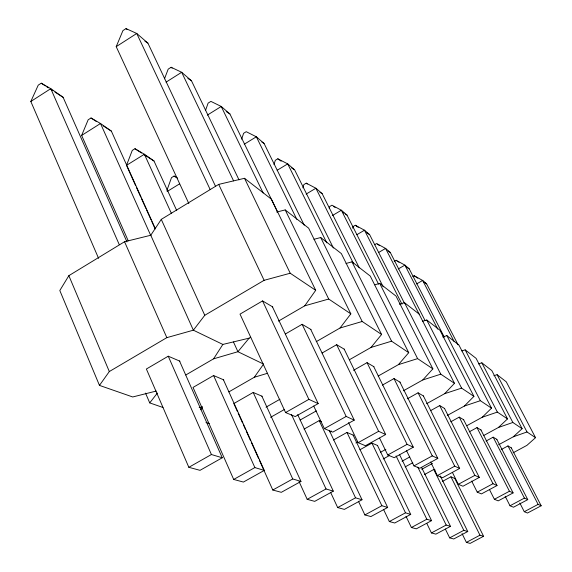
<?xml version="1.0" encoding="UTF-8"?>
<svg xmlns="http://www.w3.org/2000/svg" width="572" height="572" viewBox="0 0 572 572"><rect width="100%" height="100%" fill="white"/><g stroke="black" fill="none" stroke-linecap="round" stroke-linejoin="round"><path stroke-width="0.86" d="M352.702 228.171L353.11 226.548L355.312 225.254L364.486 230.209L369.641 234.663L404.275 302.867M329.2 208.265L329.651 206.578L331.953 205.212L341.362 210.231L347.025 215.122L383.176 286.815M302.91 187.881L303.839 184.606L306.242 183.169L315.894 188.238L322.143 193.629L359.273 267.832M274.009 164.564L275.304 160.317L277.82 158.787L287.709 163.885L294.637 169.87L333.419 248.033M241.677 139.139L243.586 133.312L246.225 131.689L256.349 136.794L264.071 143.465L304.204 225.153M205.512 110.489L208.115 103.117L210.896 101.387L221.242 106.471L229.908 113.957L277.527 211.962M166.924 190.383L171.5 177.642L174.081 176.054L177.642 178.171M164.471 78.85L168.197 69.141L171.135 67.274L181.674 72.286L191.463 80.752L239.003 179.865M128.221 240.791L81.646 135.414L88.167 119.791L91.027 117.982L100.508 123.509L111.354 131.11L155.391 228.814M188.853 203.582L116.209 46.654L122.93 30.602L126.04 28.6L136.737 33.469L147.891 43.107L215.58 186.408M98.577 258.337L30.824 101.473L38.245 85.142L41.27 83.19L50.779 88.667L63.113 97.311L126.963 241.927M278.493 321.092L304.74 305.827L315.694 290.311L271.435 199.22L244.523 178.3L218.697 184.391L161.275 219.369L150.772 235.256L124.553 241.734L68.855 275.661L59.81 290.526L99.464 385.399L132.711 396.968L156.235 391.062M185.814 374.975L213.585 358.83L222.851 344.43L249.149 338.145L250.693 337.251M228.857 391.892L254.29 377.277L263.592 364.107L237.923 351.708L233.476 341.992M99.464 385.399L109.316 371.543L166.831 337.644L193.365 330.187L204.769 315.294L264.114 280.316L290.218 273.237L315.694 290.311M316.216 341.691L340.047 327.999L350.836 313.864L308.651 228.164L285.199 209.924L276.719 212.04M162.984 407.5L149.728 402.888L157.4 393.036M349.435 359.724L371.013 347.447L381.588 334.484L341.334 253.575L320.706 237.537L313.949 239.303M249.149 338.145L237.923 351.708L213.585 358.83M200.708 409.745L202.338 407.8M378.163 376.047L398.398 364.643L408.737 352.681L370.248 276.062L351.973 261.847L346.017 263.47M403.346 390.826L422.787 379.958L432.875 368.861L396.024 296.096L379.715 283.419L374.739 284.827M426.676 403.66L444.644 393.686L454.475 383.34L385.578 248.427L376.633 243.543L374.524 244.78M447.325 415.444L464.35 406.056L473.923 396.382L439.982 330.287L426.769 320.005L422.551 321.271M466.809 425.704L482.196 417.267L491.52 408.172L458.887 344.98L446.889 335.65L442.699 336.944M483.554 435.592L498.448 427.47L507.521 418.904L476.097 358.358L465.165 349.864L461.811 350.922M498.698 444.716L513.298 436.801L522.129 428.7L491.834 370.599L481.831 362.82L478.457 363.906M493.879 375.74L497.089 374.689L506.277 381.831L535.528 437.68L526.926 445.359L513.027 452.86M30.824 101.473L50.779 88.667L119.291 244.694M116.209 46.654L136.737 33.469L210.21 189.639M81.646 135.414L100.508 123.509L150.829 235.678M166.03 82.161L181.674 72.286L233.583 180.895M171.371 213.327L144.373 154.24L134.978 148.713L132.261 150.407L126.491 165.358L144.373 154.24L153.99 160.982L176.705 210.51M207.307 115.129L221.242 106.471L263.149 192.964M167.088 191.52L179.651 183.819M244.244 144.215L256.349 136.794L296.818 219.362M277.177 170.27L287.709 163.885L326.798 242.85M306.12 194.094L315.894 188.238L353.317 263.149M332.303 215.608L341.362 210.231L378.578 284.155M356.878 234.684L364.486 230.209L402.009 304.218M179.923 361.182L168.247 356.199L146.382 369.012L188.839 467.31L200.021 470.334L222.251 457.779L179.529 361.011M272.758 306.942L262.562 300.915L240.018 314.128L285.578 412.548L295.252 416.566L318.182 403.618L272.422 306.742M378.65 252.474L385.578 248.427L390.297 252.502L425.096 320.635M394.151 261.483L396.174 260.303L404.897 265.115L409.223 268.854L444.294 337.13M223.752 379.879L213.578 375.539L193.029 387.43L233.691 479.443L243.4 482.067L264.278 470.406L223.416 379.736M285.514 333.912L302.13 324.295L310.996 329.536M398.234 268.969L404.897 265.115L437.723 329.107M412.848 276.476L414.149 275.725L422.651 280.452L426.633 283.898L458.129 344.909M416.616 283.919L422.651 280.452L454.161 341.555M262.155 396.267L253.21 392.449L233.826 403.546L237.466 411.625M322.1 353.024L336.651 344.694L344.437 349.292M266.023 407.164L279.987 399.22M270.577 417.324L284.341 409.523M353.503 370.334L367.045 362.655L373.931 366.723M188.839 467.31L211.418 454.526L222.251 457.779M285.578 412.548L308.873 399.356L318.182 403.618M300.114 420.034L316.337 410.896M304.061 429.114L319.205 420.606L321.485 421.578M382.375 385.113L394.001 378.585L400.135 382.21M233.691 479.443L254.869 467.574L264.278 470.406M324.367 428.657L346.174 416.445L354.24 420.134L332.754 432.139L324.367 428.657L313.706 406.027M329.887 431.896L331.438 431.031M333.412 440.004L346.968 432.446L353.31 435.156M407.293 398.82L418.075 392.807L423.573 396.06M355.884 442.95L357.443 442.084M259.316 460.117L272.794 490.018L292.735 478.95L300.986 481.431L261.862 396.139M358.115 442.678L378.614 431.302L385.671 434.534L365.458 445.724L358.115 442.678L348.541 422.637M300.986 481.431L281.31 492.32L272.794 490.018M359.902 449.764L371.936 443.107L377.67 445.545M430.487 410.696L439.704 405.591L444.666 408.515M380.466 452.309L385.871 449.327M299.049 481.56L307.185 499.32L326.033 488.953L333.319 491.141L297.697 414.65M387.752 454.99L407.085 444.344L413.306 447.197L394.23 457.679L387.752 454.99L379.615 438.173M383.197 458.966L389.239 455.648M450.772 421.793L459.244 417.131L463.742 419.791M333.319 491.141L314.714 501.358L307.185 499.32M402.059 461.196L409.752 456.978M405.155 466.902L412.762 462.741M469.226 431.86L476.984 427.613L481.081 430.037M330.573 492.292L337.68 507.571L355.534 497.812L362.019 499.764L329.451 430.745M413.978 465.88L432.275 455.884L437.809 458.422L419.741 468.275L413.978 465.88L406.578 450.743M362.019 499.764L344.38 509.387L337.68 507.571M421.743 469.283L432.511 463.413M424.531 474.517L433.776 469.483L435.17 470.084M486.1 441.019L493.164 437.172L496.904 439.382M358.444 501.251L364.893 514.936L381.86 505.719L387.673 507.464L353.103 435.063M437.358 475.597L454.719 466.173L459.666 468.439L442.513 477.734L437.358 475.597L430.666 462.04M387.673 507.464L370.899 516.559L364.893 514.936M442.32 481.481L450.943 476.812L454.919 478.507M501.194 449.599L507.972 445.924L511.411 447.955M383.605 509.53L389.332 521.542L405.491 512.819L410.725 514.392L377.477 445.466M458.329 484.305L474.846 475.389L479.3 477.427L462.97 486.236L458.329 484.305L452.402 472.408M410.725 514.392L394.744 523.008L389.332 521.542M406.006 516.302L411.397 527.513L426.826 519.226L431.567 520.649L399.721 454.954M477.241 492.163L492.993 483.705L497.025 485.549L481.438 493.908L477.241 492.163L471.671 481.066M431.567 520.649L416.302 528.843L411.397 527.513M426.798 523.401L431.424 532.932L446.181 525.039L450.5 526.34L421.578 467.431M494.387 499.284L509.445 491.241L513.105 492.914L498.205 500.872L494.387 499.284L489.568 489.739M450.5 526.34L435.885 534.141L431.424 532.932M445.366 529.064L449.678 537.866L463.821 530.337L467.767 531.524L440.318 476.033M510.002 505.77L524.417 498.098L527.763 499.628L513.492 507.221L510.002 505.77L505.176 496.274M467.767 531.524L453.753 538.974L449.678 537.866M462.047 533.59L466.38 542.385L479.965 535.192L483.583 536.271L454.79 478.449M524.281 511.704L538.109 504.368L541.176 505.777L527.477 513.027L524.281 511.704L519.841 503.017M483.583 536.271L470.127 543.4L466.38 542.385M513.298 436.801L527.012 431.967L535.528 437.68M498.448 427.47L512.848 422.472L522.129 428.7M482.196 417.267L497.361 412.09L507.521 418.904M464.35 406.056L480.351 400.693L491.52 408.172M444.644 393.686L461.597 388.116L473.923 396.382M422.787 379.958L440.797 374.174L454.475 383.34M398.398 364.643L417.603 358.63L432.875 368.861M371.013 347.447L391.584 341.184L408.737 352.681M254.29 377.277L267.617 373.244M340.047 327.999L362.19 321.478L381.588 334.484M399.385 304.182L404.497 302.688L419.14 314.071M304.74 305.827L328.707 299.034L350.836 313.864M199.17 407.622L202.574 406.728M205.977 422.465L209.273 423.616M222.851 344.43L193.365 330.187L150.772 235.256M45.402 85.95L41.27 83.19M46.875 86.901L48.355 87.845M50.565 89.268L52.781 90.683M54.998 92.106L63.113 97.311M96.439 121.55L91.027 117.982M103.153 125.854L111.354 131.11M136.472 149.757L141.577 153.031M143.772 154.433L153.99 160.982M397.583 261.354L399.034 262.291M405.584 266.509L409.223 268.854M417.739 278.171L414.149 275.725M423.673 281.989L426.633 283.898M226.226 111.576L229.908 113.957M261.897 142.063L264.071 143.465M279.651 160.196L281.152 161.168M291.641 167.939L293.886 169.383M319.905 192.185L322.143 193.629M333.583 206.456L335.078 207.422M342.542 212.233L344.037 213.199M345.531 214.164L347.025 215.122M358.251 227.32L355.312 225.254M366.795 232.825L369.641 234.663M377.37 244.18L379.529 245.567M388.138 251.115L390.297 252.502M144.909 41.184L147.891 43.107M187.852 78.407L191.463 80.752M134.978 148.713L135.972 149.406M174.081 176.054L175.411 176.984M126.04 28.6L127.198 29.594M171.135 67.274L172.151 68.154M277.82 158.787L278.9 159.717M306.242 183.169L307.221 184.005M396.174 260.303L396.854 260.889M497.089 374.689L527.012 431.967M481.831 362.82L512.848 422.472M465.165 349.864L497.361 412.09M511.289 447.883L541.176 505.777M507.972 445.924L538.109 504.368M446.889 335.65L480.351 400.693M496.775 439.31L527.763 499.628M493.164 437.172L524.417 498.098M426.769 320.005L461.597 388.116M480.938 429.951L513.105 492.914M476.984 427.613L509.445 491.241M404.497 302.688L440.797 374.174M463.592 419.698L497.025 485.549M459.244 417.131L492.993 483.705M444.501 408.422L479.3 477.427M379.715 283.419L417.603 358.63M439.704 405.591L474.846 475.389M423.394 395.946L459.666 468.439M418.075 392.807L454.719 466.173M351.973 261.847L391.584 341.184M450.943 476.812L479.965 535.192M399.935 382.089L437.809 458.422M394.001 378.585L432.275 455.884M320.706 237.537L362.19 321.478M433.776 469.483L463.821 530.337M373.702 366.588L413.306 447.197M367.045 362.655L407.085 444.344M417.767 467.052L446.181 525.039M285.199 209.924L328.707 299.034M344.18 349.142L385.671 434.534M396.081 455.941L426.826 519.226M336.651 344.694L378.614 431.302M244.523 178.3L290.218 273.237M371.936 443.107L405.491 512.819M310.703 329.365L354.24 420.134M302.13 324.295L346.174 416.445M346.968 432.446L381.86 505.719M218.697 184.391L264.114 280.316M319.205 420.606L355.534 497.812M262.562 300.915L308.873 399.356M291.534 414.628L326.033 488.953M253.21 392.449L292.735 478.95M161.275 219.369L204.769 315.294M126.855 166.166L135.657 185.7M136.386 187.323L140.791 197.09M141.52 198.713L145.924 208.48M146.654 210.103L151.058 219.87M151.787 221.5L155.091 228.821M238.195 413.241L242.564 422.944M243.293 424.56L245.481 429.408M246.21 431.023L250.579 440.719M251.308 442.335L258.587 458.501M213.578 375.539L254.869 467.574M124.553 241.734L166.831 337.644M168.247 356.199L211.418 454.526M145.524 393.093L149.728 402.888M68.855 275.661L109.316 371.543"/></g></svg>
